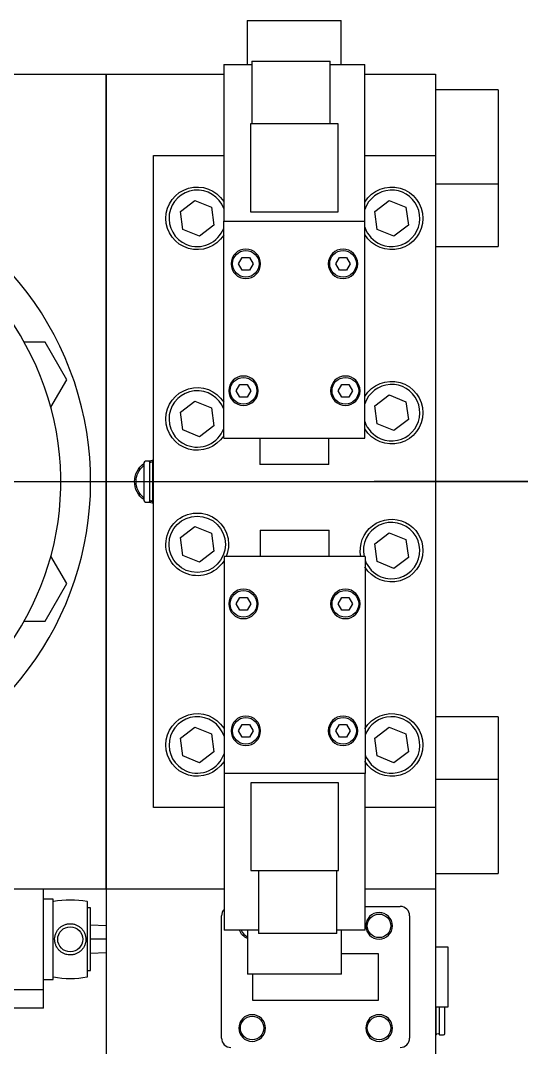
# Model space of a CAD drawing. Header units: millimetres. Extents: x 10462777 to 22643323, y 453826 to 1389191.
# Drawn here: x 11271925.9 to 11272080.6, y 577840.2 to 578157.5 of the extents above; entities that cross this region are included whole.
import ezdxf

# ---------------------------------------------------------------- set-up
doc = ezdxf.new("R2010")
doc.units = ezdxf.units.MM
doc.header["$LTSCALE"] = 200
doc.header["$MEASUREMENT"] = 0
for name, pattern in [('CENTER', [2, 1.25, -0.25, 0.25, -0.25]), ('CENTER2', [1.125, 0.75, -0.125, 0.125, -0.125]), ('PHANTOM', [2.5, 1.25, -0.25, 0.25, -0.25, 0.25, -0.25])]:
    doc.linetypes.add(name, pattern=pattern)
doc.layers.get('0').update_dxf_attribs({"linetype": 'CONTINUOUS'})
doc.layers.add('1', color=1, linetype='CENTER')
doc.layers.add('11', color=6, linetype='PHANTOM')

# ---------------------------------------------------------------- blocks, each defined once
blk = doc.blocks.new('A$C0AF778BD')
at = {"layer": '1', "color": 1, "linetype": 'CENTER2'}
blk.add_line((1181.22, 595.13, 0), (0, 595.13, 0), dxfattribs=at)

msp = doc.modelspace()

# ---------------------------------------------------------------- linework, layer by layer
at = {"layer": '1', "color": 252, "linetype": 'Continuous'}
for p, q in [((11271686.05014, 578140.93695), (11271952.36035, 578140.93695)), ((11271952.36035, 578140.93695), (11271952.36035, 577889.15276)), ((11271952.36035, 578140.93695), (11271988.62748, 578140.93695)), ((11271952.36035, 577889.15276), (11271952.36035, 578140.93695)), ((11272032.20461, 578140.93695), (11272054.04243, 578140.93695)), ((11272054.04243, 578140.93695), (11272054.04243, 578115.75459)), ((11271966.88636, 578115.75853), (11271988.62771, 578115.75853)), ((11271966.88636, 577914.33117), (11271966.88636, 578115.75853)), ((11272032.20438, 578115.75853), (11272054.04243, 578115.75853)), ((11272054.04243, 578115.75853), (11272054.04243, 577914.33117)), ((11271988.7244, 577914.33117), (11271966.88636, 577914.33117)), ((11272054.04243, 577914.33117), (11272032.30107, 577914.33117)), ((11272054.04243, 577914.33511), (11272054.04243, 577889.15276)), ((11271952.36035, 577889.15276), (11271894.48781, 577889.15276)), ((11271952.36035, 577889.15276), (11271952.36035, 577831.04871)), ((11271988.7244, 577889.15276), (11271952.36035, 577889.15276)), ((11272054.04243, 577889.15276), (11272032.30153, 577889.15276)), ((11272054.04243, 577889.15276), (11272054.04243, 577831.04871))]:
    msp.add_line(p, q, dxfattribs=at)
at = {"layer": '1', "color": 152, "linetype": 'Continuous'}
for p in [(11270918.81044, 578015.04485), (11271079.14226, 578015.04485)]:
    msp.add_line(p, (11272332.4895, 578015.04485), dxfattribs=at)
at = {"layer": '1', "color": 60, "linetype": 'Continuous'}
for p, q in [((11272032.30107, 577883.82655), (11272043.14792, 577883.82655)), ((11271987.94907, 577843.15372), (11271987.94907, 577880.92135)), ((11272046.05312, 577880.92135), (11272046.05312, 577843.15372)), ((11272025.03882, 577869.30054), (11272036.36911, 577869.30054)), ((11272036.36911, 577869.30054), (11272036.36911, 577854.77453)), ((11271997.63308, 577854.77453), (11271997.63308, 577862.90909)), ((11272036.36911, 577854.77453), (11271997.63308, 577854.77453))]:
    msp.add_line(p, q, dxfattribs=at)
at = {"layer": '1', "color": 60, "linetype": 'Continuous', "extrusion": (0, 0, -1)}
for centre in [(-11272036.61121, 577877.82247), (-11271997.39098, 577846.2526), (-11272036.61121, 577846.2526)]:
    msp.add_circle(centre, 4.1157, dxfattribs=at)
at = {"layer": '1', "color": 60, "linetype": 'Continuous'}
for centre in [(11272036.61121, 577877.82247), (11271997.39098, 577846.2526), (11272036.61121, 577846.2526)]:
    msp.add_circle(centre, 3.6315, dxfattribs=at)
at = {"layer": '1', "color": 252, "linetype": 'Continuous', "extrusion": (0, 0, -1)}
for centre, radius, start, end in [((-11271980.44397, 578096.39051), 9.68401, 212.3268694, 147.6730909), ((-11272040.48482, 578096.39051), 9.68401, 31.2412488, 180), ((-11272040.48482, 578096.39051), 9.68401, 180, 328.7587512), ((-11272040.48482, 578036.34967), 9.68401, 31.2412488, 180), ((-11271980.44397, 578034.41287), 9.68401, 212.3268694, 147.6730909), ((-11272040.48482, 578036.34967), 9.68401, 180, 328.7587512), ((-11271967.85476, 578015.04485), 6.77881, 304.8469073, 55.1531512), ((-11271967.85476, 578015.04485), 6.77881, 68.214379, 81.7875036), ((-11271967.85476, 578015.04485), 6.77881, 278.2124731, 291.7855977), ((-11271980.44397, 577995.67684), 9.68401, 212.3268694, 180), ((-11272040.48482, 577993.74004), 9.68401, 349.0425061, 180), ((-11271980.44397, 577995.67684), 9.68401, 180, 202.9499964), ((-11272040.48482, 577993.74004), 9.68401, 180, 328.7587512), ((-11271980.44397, 577933.69919), 9.68401, 212.3268694, 147.6730909), ((-11272040.48482, 577933.69919), 9.68401, 31.2412488, 180), ((-11272040.48482, 577933.69919), 9.68401, 180, 328.7587512)]:
    msp.add_arc(centre, radius, start, end, dxfattribs=at)
at = {"layer": '1', "color": 60, "linetype": 'Continuous'}
for centre, radius, start, end in [((11272043.14792, 577880.92135), 2.9052, 0, 90), ((11271990.85428, 577880.92135), 2.9052, 137.1656752, 180), ((11271997.39098, 577877.82247), 3.6315, 201.920581, 247.2523907), ((11271990.85428, 577843.15372), 2.9052, 180, 270), ((11272043.14792, 577843.15372), 2.9052, 270, 0)]:
    msp.add_arc(centre, radius, start, end, dxfattribs=at)
at = {"layer": '1', "color": 60, "linetype": 'Continuous', "extrusion": (0, 0, -1)}
msp.add_arc((-11271997.39098, 577877.82247), 4.1157, 289.9461947, 340.7624282, dxfattribs=at)
at = {"layer": '11', "color": 60, "linetype": 'Continuous'}
for p, q in [((11271995.88996, 578157.4966), (11271995.88996, 578143.93899)), ((11271995.88996, 578157.4966), (11272024.94198, 578157.4966)), ((11272024.94198, 578143.93899), (11272024.94198, 578157.4966)), ((11271988.62696, 578143.93899), (11271988.62696, 578095.51895)), ((11271988.62696, 578143.93899), (11271997.34367, 578143.93899)), ((11271997.34256, 578144.90739), (11271997.34256, 578125.53938)), ((11271997.34256, 578144.90739), (11272021.55258, 578144.90739)), ((11272021.55164, 578143.93899), (11272032.20499, 578143.93899)), ((11272021.55258, 578125.53938), (11272021.55258, 578144.90739)), ((11272032.20499, 578095.51895), (11272032.20499, 578143.93899)), ((11272073.41044, 578136.09494), (11272054.04243, 578136.09494)), ((11272073.41044, 578136.09494), (11272073.41044, 578107.04292)), ((11271996.85836, 578125.53938), (11271996.85836, 578098.42416)), ((11272023.97358, 578125.53938), (11271996.85836, 578125.53938)), ((11272023.97358, 578098.42416), (11272023.97358, 578125.53938)), ((11272054.04243, 578107.04292), (11272073.41044, 578107.04292)), ((11272073.41044, 578107.04244), (11272073.41044, 578087.67491)), ((11271975.27904, 578098.53143), (11271979.71559, 578101.93393)), ((11271979.71559, 578101.93393), (11271984.88052, 578099.79301)), ((11271984.88052, 578099.79301), (11271985.6089, 578094.2496)), ((11272035.31989, 578098.53143), (11272039.75644, 578101.93393)), ((11272039.75644, 578101.93393), (11272044.92137, 578099.79301)), ((11272044.92137, 578099.79301), (11272045.64974, 578094.2496)), ((11271976.00742, 578092.98801), (11271975.27904, 578098.53143)), ((11271996.85836, 578098.42416), (11272023.97358, 578098.42416)), ((11272036.04826, 578092.98801), (11272035.31989, 578098.53143)), ((11271981.17234, 578090.8471), (11271976.00742, 578092.98801)), ((11271985.6089, 578094.2496), (11271981.17234, 578090.8471)), ((11271988.62696, 578028.50562), (11271988.62696, 578095.51895)), ((11271988.62696, 578095.51895), (11272032.20499, 578095.51895)), ((11272032.20499, 578028.50562), (11272032.20499, 578095.51895)), ((11272041.21319, 578090.8471), (11272036.04826, 578092.98801)), ((11272045.64974, 578094.2496), (11272041.21319, 578090.8471)), ((11272054.04243, 578087.67491), (11272073.41044, 578087.67491)), ((11271993.21775, 578082.3487), (11271994.33597, 578084.2855)), ((11271994.33597, 578084.2855), (11271996.57239, 578084.2855)), ((11271996.57239, 578084.2855), (11271997.69061, 578082.3487)), ((11272023.23818, 578082.3487), (11272024.35639, 578084.2855)), ((11272024.35639, 578084.2855), (11272026.59282, 578084.2855)), ((11272026.59282, 578084.2855), (11272027.71103, 578082.3487)), ((11271994.33597, 578080.4119), (11271993.21775, 578082.3487)), ((11271996.57239, 578080.4119), (11271994.33597, 578080.4119)), ((11271997.69061, 578082.3487), (11271996.57239, 578080.4119)), ((11272024.35639, 578080.4119), (11272023.23818, 578082.3487)), ((11272026.59282, 578080.4119), (11272024.35639, 578080.4119)), ((11272027.71103, 578082.3487), (11272026.59282, 578080.4119)), ((11271933.43582, 578058.16589), (11271926.97626, 578058.16589)), ((11271940.1451, 578046.54508), (11271933.43582, 578058.16589)), ((11271935.24377, 578038.05572), (11271940.1451, 578046.54508)), ((11271992.49145, 578043.12847), (11271993.60967, 578045.06527)), ((11271993.60967, 578045.06527), (11271995.84609, 578045.06527)), ((11271995.84609, 578045.06527), (11271996.96431, 578043.12847)), ((11272023.96448, 578043.12847), (11272025.08269, 578045.06527)), ((11272025.08269, 578045.06527), (11272027.31912, 578045.06527)), ((11272027.31912, 578045.06527), (11272028.43733, 578043.12847)), ((11271993.60967, 578041.19167), (11271992.49145, 578043.12847)), ((11271996.96431, 578043.12847), (11271995.84609, 578041.19167)), ((11272025.08269, 578041.19167), (11272023.96448, 578043.12847)), ((11272028.43733, 578043.12847), (11272027.31912, 578041.19167)), ((11272035.31989, 578038.49058), (11272039.75644, 578041.89308)), ((11272039.75644, 578041.89308), (11272044.92137, 578039.75217)), ((11271975.27904, 578036.55378), (11271979.71559, 578039.95628)), ((11271979.71559, 578039.95628), (11271984.88052, 578037.81537)), ((11271995.84609, 578041.19167), (11271993.60967, 578041.19167)), ((11272027.31912, 578041.19167), (11272025.08269, 578041.19167)), ((11272044.92137, 578039.75217), (11272045.64974, 578034.20875)), ((11271976.00742, 578031.01037), (11271975.27904, 578036.55378)), ((11271984.88052, 578037.81537), (11271985.6089, 578032.27195)), ((11272036.04826, 578032.94717), (11272035.31989, 578038.49058)), ((11272041.21319, 578030.80625), (11272036.04826, 578032.94717)), ((11272045.64974, 578034.20875), (11272041.21319, 578030.80625)), ((11271981.17234, 578028.86945), (11271976.00742, 578031.01037)), ((11271985.6089, 578032.27195), (11271981.17234, 578028.86945)), ((11271988.62696, 578028.50562), (11272032.20499, 578028.50562)), ((11271999.76356, 578028.50562), (11271999.76356, 578020.37106)), ((11272021.06838, 578020.37106), (11272021.06838, 578028.50562)), ((11272021.06838, 578020.37106), (11271999.76356, 578020.37106)), ((11271975.27904, 577997.81775), (11271979.71559, 578001.22025)), ((11271979.71559, 578001.22025), (11271984.88052, 577999.07934)), ((11271976.00742, 577992.27434), (11271975.27904, 577997.81775)), ((11271984.88052, 577999.07934), (11271985.6089, 577993.53592)), ((11271999.8604, 578000.03464), (11271999.8604, 577991.90007)), ((11271999.8604, 578000.03464), (11272021.16522, 578000.03464)), ((11272021.16522, 577991.90007), (11272021.16522, 578000.03464)), ((11272035.31989, 577995.88095), (11272039.75644, 577999.28345)), ((11272039.75644, 577999.28345), (11272044.92137, 577997.14254)), ((11272036.04826, 577990.33754), (11272035.31989, 577995.88095)), ((11272044.92137, 577997.14254), (11272045.64974, 577991.59912)), ((11271940.1451, 577983.54462), (11271935.24377, 577992.03399)), ((11271981.17234, 577990.13342), (11271976.00742, 577992.27434)), ((11271985.6089, 577993.53592), (11271981.17234, 577990.13342)), ((11272032.30183, 577991.90007), (11271988.7238, 577991.90007)), ((11271988.7238, 577991.90007), (11271988.7238, 577924.88674)), ((11272032.30183, 577991.90007), (11272032.30183, 577924.88674)), ((11272045.64974, 577991.59912), (11272041.21319, 577988.19662)), ((11272041.21319, 577988.19662), (11272036.04826, 577990.33754)), ((11271933.43582, 577971.92381), (11271940.1451, 577983.54462)), ((11271992.49145, 577977.27722), (11271993.60967, 577979.21402)), ((11271993.60967, 577979.21402), (11271995.84609, 577979.21402)), ((11271995.84609, 577979.21402), (11271996.96431, 577977.27722)), ((11272023.96448, 577977.27722), (11272025.08269, 577979.21402)), ((11272025.08269, 577979.21402), (11272027.31912, 577979.21402)), ((11272027.31912, 577979.21402), (11272028.43733, 577977.27722)), ((11271993.60967, 577975.34042), (11271992.49145, 577977.27722)), ((11271995.84609, 577975.34042), (11271993.60967, 577975.34042)), ((11271996.96431, 577977.27722), (11271995.84609, 577975.34042)), ((11272025.08269, 577975.34042), (11272023.96448, 577977.27722)), ((11272027.31912, 577975.34042), (11272025.08269, 577975.34042)), ((11272028.43733, 577977.27722), (11272027.31912, 577975.34042)), ((11271926.97626, 577971.92381), (11271933.43582, 577971.92381)), ((11272073.41044, 577942.4148), (11272054.04243, 577942.4148)), ((11272073.41044, 577942.4148), (11272073.41044, 577923.04778)), ((11271975.27904, 577935.84011), (11271979.71559, 577939.24261)), ((11271979.71559, 577939.24261), (11271984.88052, 577937.10169)), ((11271993.21775, 577938.05699), (11271994.33597, 577939.99379)), ((11271994.33597, 577936.12019), (11271993.21775, 577938.05699)), ((11271994.33597, 577939.99379), (11271996.57239, 577939.99379)), ((11271996.57239, 577939.99379), (11271997.69061, 577938.05699)), ((11271997.69061, 577938.05699), (11271996.57239, 577936.12019)), ((11272023.23818, 577938.05699), (11272024.35639, 577939.99379)), ((11272024.35639, 577936.12019), (11272023.23818, 577938.05699)), ((11272024.35639, 577939.99379), (11272026.59282, 577939.99379)), ((11272026.59282, 577939.99379), (11272027.71103, 577938.05699)), ((11272027.71103, 577938.05699), (11272026.59282, 577936.12019)), ((11272035.31989, 577935.84011), (11272039.75644, 577939.24261)), ((11272039.75644, 577939.24261), (11272044.92137, 577937.10169)), ((11271976.00742, 577930.29669), (11271975.27904, 577935.84011)), ((11271984.88052, 577937.10169), (11271985.6089, 577931.55827)), ((11271996.57239, 577936.12019), (11271994.33597, 577936.12019)), ((11272026.59282, 577936.12019), (11272024.35639, 577936.12019)), ((11272036.04826, 577930.29669), (11272035.31989, 577935.84011)), ((11272044.92137, 577937.10169), (11272045.64974, 577931.55827)), ((11271985.6089, 577931.55827), (11271981.17234, 577928.15577)), ((11272045.64974, 577931.55827), (11272041.21319, 577928.15577)), ((11271981.17234, 577928.15577), (11271976.00742, 577930.29669)), ((11272041.21319, 577928.15577), (11272036.04826, 577930.29669)), ((11271988.7238, 577924.88674), (11271988.7238, 577876.46671)), ((11272032.30183, 577924.88674), (11271988.7238, 577924.88674)), ((11272032.30183, 577876.46671), (11272032.30183, 577924.88674)), ((11272024.07042, 577921.98154), (11271996.9552, 577921.98154)), ((11271996.9552, 577921.98154), (11271996.9552, 577894.86632)), ((11272024.07042, 577894.86632), (11272024.07042, 577921.98154)), ((11272073.41044, 577923.04678), (11272054.04243, 577923.04678)), ((11272073.41044, 577923.04678), (11272073.41044, 577893.99476)), ((11271996.9552, 577894.86632), (11272024.07042, 577894.86632)), ((11271999.3762, 577894.86632), (11271999.3762, 577875.4983)), ((11272023.58622, 577875.4983), (11272023.58622, 577894.86632)), ((11272054.04243, 577893.99476), (11272073.41044, 577893.99476)), ((11271932.99233, 577858.16393), (11271932.99233, 577889.15276)), ((11271935.89753, 577886.05387), (11271932.99233, 577886.05387)), ((11271935.89753, 577873.65834), (11271935.89753, 577886.05387)), ((11271936.01075, 577885.29911), (11271935.89753, 577885.27915)), ((11271946.54994, 577885.27915), (11271946.43673, 577885.29911)), ((11271946.54994, 577873.65834), (11271946.54994, 577885.27915)), ((11271947.51834, 577883.34235), (11271946.54994, 577883.34235)), ((11271947.51834, 577873.65834), (11271947.51834, 577883.34235)), ((11271952.36035, 577877.84706), (11271947.51834, 577878.01615)), ((11271999.33855, 577876.46671), (11271988.7238, 577876.46671)), ((11271995.9868, 577876.46671), (11271995.9868, 577862.90909)), ((11272023.58622, 577875.4983), (11271999.3762, 577875.4983)), ((11272032.30183, 577876.46671), (11272023.58682, 577876.46671)), ((11272025.03882, 577862.90909), (11272025.03882, 577876.46671)), ((11271935.89753, 577861.26281), (11271935.89753, 577873.65834)), ((11271946.54994, 577862.03753), (11271946.54994, 577873.65834)), ((11271952.36035, 577873.65834), (11271947.51834, 577873.65834)), ((11271947.51834, 577863.97434), (11271947.51834, 577873.65834)), ((11272057.91603, 577871.23734), (11272054.04243, 577871.23734)), ((11272057.91603, 577870.54022), (11272057.91603, 577871.23734)), ((11271952.36035, 577869.46963), (11271947.51834, 577869.30054)), ((11272057.91603, 577852.83773), (11272057.91603, 577870.54022)), ((11271932.99233, 577861.26281), (11271935.89753, 577861.26281)), ((11271935.89753, 577862.03753), (11271936.01075, 577862.01757)), ((11271946.43673, 577862.01757), (11271946.54994, 577862.03753)), ((11271946.54994, 577863.97434), (11271947.51834, 577863.97434)), ((11272025.03882, 577862.90909), (11271995.9868, 577862.90909)), ((11271916.34931, 577858.16393), (11271932.99233, 577858.16393)), ((11271932.99233, 577852.35353), (11271932.99233, 577858.16393)), ((11271932.99233, 577852.35353), (11271923.30833, 577852.35353)), ((11272054.0425, 577852.83773), (11272057.91603, 577852.83773))]:
    msp.add_line(p, q, dxfattribs=at)
at = {"layer": '11', "color": 252, "linetype": 'Continuous'}
for p, q in [((11271963.98116, 578020.85526), (11271963.98116, 578009.23445)), ((11271965.67997, 578021.33946), (11271964.46536, 578021.33946)), ((11271965.67997, 578021.33946), (11271965.67997, 578008.75025)), ((11271966.88637, 578021.33946), (11271966.64015, 578021.33946)), ((11271966.64015, 578021.33946), (11271966.64015, 578008.75025)), ((11271964.46536, 578008.75025), (11271965.67997, 578008.75025)), ((11271966.64015, 578008.75025), (11271966.88637, 578008.75025)), ((11272054.28863, 577844.12212), (11272054.28863, 577852.83812)), ((11272055.24882, 577844.12212), (11272055.24882, 577852.83812)), ((11272056.94763, 577844.60632), (11272056.94763, 577852.83791)), ((11272054.04241, 577844.12212), (11272054.28863, 577844.12212)), ((11272055.24882, 577844.12212), (11272056.46343, 577844.12212))]:
    msp.add_line(p, q, dxfattribs=at)
at = {"layer": '11', "color": 60, "linetype": 'Continuous', "extrusion": (0, 0, -1)}
for centre in [(-11271995.45418, 578082.3487), (-11272025.4746, 578082.3487), (-11271994.72788, 578043.12847), (-11272026.2009, 578043.12847), (-11271994.72788, 577977.27722), (-11272026.2009, 577977.27722), (-11271995.45418, 577938.05699), (-11272025.4746, 577938.05699)]:
    msp.add_circle(centre, 4.55148, dxfattribs=at)
at = {"layer": '11', "color": 60, "linetype": 'Continuous'}
for centre, radius in [((11271995.45418, 578082.3487), 4.1157), ((11272025.4746, 578082.3487), 4.1157), ((11271994.72788, 578043.12847), 4.1157), ((11272026.2009, 578043.12847), 4.1157), ((11271980.44397, 577995.67684), 8.71561), ((11271994.72788, 577977.27722), 4.1157), ((11272026.2009, 577977.27722), 4.1157), ((11271995.45418, 577938.05699), 4.1157), ((11272025.4746, 577938.05699), 4.1157), ((11271941.22374, 577873.65834), 3.8736)]:
    msp.add_circle(centre, radius, dxfattribs=at)
for centre, radius, start, end in [((11271850.67827, 578015.04485), 96.84007, 302.3437514, 90), ((11271850.67827, 578015.04485), 87.64027, 304.1999997, 90), ((11271980.44397, 578096.39051), 8.71561, 20.1342325, 247.4854772), ((11272040.48482, 578096.39051), 8.71561, 247.4854772, 161.8054464), ((11271980.44397, 578096.39051), 8.71561, 247.4854772, 339.8591972), ((11272040.48482, 578096.39051), 8.71561, 198.1879976, 247.4854772), ((11272040.48482, 578036.34967), 8.71561, 247.4854772, 161.8054464), ((11271980.44397, 578034.41287), 8.71561, 20.1342325, 247.4854772), ((11272040.48482, 578036.34967), 8.71561, 198.1879976, 247.4854772), ((11271980.44397, 578034.41287), 8.71561, 247.4854772, 339.8591972), ((11272040.48482, 577993.74004), 8.71561, 247.4854772, 192.1804857), ((11272040.48482, 577993.74004), 8.71561, 200.1286055, 247.4854772), ((11271980.44397, 577933.69919), 8.71561, 18.1936245, 247.4854772), ((11272040.48482, 577933.69919), 8.71561, 247.4854772, 159.8648384), ((11271980.44397, 577933.69919), 8.71561, 247.4854772, 341.7998689), ((11272040.48482, 577933.69919), 8.71561, 200.1286055, 247.4854772), ((11271941.22374, 577855.73477), 30.02042, 79.9999999, 100.0000001), ((11271941.22374, 577891.58192), 30.02042, 259.9999999, 280.0000001)]:
    msp.add_arc(centre, radius, start, end, dxfattribs=at)
at = {"layer": '11', "color": 252, "linetype": 'Continuous', "extrusion": (0, 0, -1)}
for centre, radius, start, end in [((-11271967.85476, 578015.04485), 6.2946, 307.9709412, 52.0221924), ((-11271966.16006, 578021.4024), 0.4842, 187.4695923, 352.5304077), ((-11271967.85476, 578015.04485), 6.2946, 71.5859685, 78.5609804), ((-11271966.16006, 578008.6873), 0.4842, 7.4695923, 172.5304077), ((-11271967.85476, 578015.04485), 6.2946, 281.4321532, 288.4071651), ((-11272054.76873, 577844.05917), 0.4842, 7.4695923, 172.5304077)]:
    msp.add_arc(centre, radius, start, end, dxfattribs=at)
at = {"layer": '11', "color": 252, "linetype": 'Continuous'}
for centre, start, end in [((11271964.46536, 578020.85526), 90, 180), ((11271964.46536, 578009.23445), 180, 270), ((11272056.46343, 577844.60632), 270, 0)]:
    msp.add_arc(centre, 0.4842, start, end, dxfattribs=at)
at = {"layer": '11', "color": 60, "linetype": 'Continuous'}
msp.add_open_spline([(11271937.90349, 577877.16027), (11271937.67377, 577876.94119), (11271937.46922, 577876.70328), (11271937.19843, 577876.31896), (11271937.11421, 577876.18625), (11271936.95817, 577875.91131), (11271936.8862, 577875.76858), (11271936.69374, 577875.33517), (11271936.59474, 577875.03663), (11271936.45517, 577874.42025), (11271936.41516, 577874.10009), (11271936.39875, 577873.46825), (11271936.42119, 577873.15335), (11271936.52881, 577872.52567), (11271936.61356, 577872.2183), (11271936.83877, 577871.63077), (11271936.98117, 577871.3458), (11271937.31818, 577870.8106), (11271937.51035, 577870.56303), (11271937.94139, 577870.10673), (11271938.1828, 577869.89676), (11271938.69473, 577869.53309), (11271938.96672, 577869.37714), (11271939.39961, 577869.1828), (11271939.54876, 577869.12453), (11271939.84909, 577869.02403), (11271940.00093, 577868.98146), (11271940.46141, 577868.87633), (11271940.77576, 577868.83615), (11271941.41513, 577868.81907), (11271941.73036, 577868.84228), (11271942.35228, 577868.94968), (11271942.66224, 577869.03544), (11271943.25153, 577869.2633), (11271943.53196, 577869.40476), (11271944.06488, 577869.74265), (11271944.31601, 577869.93916), (11271944.76954, 577870.37137), (11271944.97505, 577870.609), (11271945.3411, 577871.12822), (11271945.49596, 577871.40169), (11271945.68758, 577871.8322), (11271945.74462, 577871.97911), (11271945.84468, 577872.27998), (11271945.88774, 577872.43449), (11271945.9927, 577872.89843), (11271946.03186, 577873.21128), (11271946.04893, 577873.84407), (11271946.02584, 577874.16599), (11271945.91907, 577874.78861), (11271945.83588, 577875.09275), (11271945.60867, 577875.68653), (11271945.46652, 577875.97015), (11271945.13253, 577876.50135), (11271944.93788, 577876.75291), (11271944.50443, 577877.21164), (11271944.26814, 577877.41711), (11271943.75653, 577877.78126), (11271943.47831, 577877.94073), (11271942.9039, 577878.19843), (11271942.60587, 577878.29861), (11271942.14199, 577878.40488), (11271941.98381, 577878.43293), (11271941.6687, 577878.47277), (11271941.51107, 577878.48478), (11271941.03797, 577878.49755), (11271940.72101, 577878.47506), (11271940.09184, 577878.36644), (11271939.78789, 577878.28201), (11271939.20019, 577878.05529), (11271938.91401, 577877.9111), (11271938.38136, 577877.57312), (11271938.13321, 577877.37934), (11271937.90349, 577877.16027)], degree=3, knots=[0, 0, 0, 0, 0.03125, 0.03125, 0.046875, 0.046875, 0.0625, 0.0625, 0.09375, 0.09375, 0.125, 0.125, 0.15625, 0.15625, 0.1875, 0.1875, 0.21875, 0.21875, 0.25, 0.25, 0.28125, 0.28125, 0.3125, 0.3125, 0.328125, 0.328125, 0.34375, 0.34375, 0.375, 0.375, 0.40625, 0.40625, 0.4375, 0.4375, 0.46875, 0.46875, 0.5, 0.5, 0.53125, 0.53125, 0.5625, 0.5625, 0.578125, 0.578125, 0.59375, 0.59375, 0.625, 0.625, 0.65625, 0.65625, 0.6875, 0.6875, 0.71875, 0.71875, 0.75, 0.75, 0.78125, 0.78125, 0.8125, 0.8125, 0.84375, 0.84375, 0.859375, 0.859375, 0.875, 0.875, 0.90625, 0.90625, 0.9375, 0.9375, 0.96875, 0.96875, 1, 1, 1, 1], dxfattribs=at)

# ---------------------------------------------------------------- block references
at = {"ltscale": 10}
msp.add_blockref('A$C0AF778BD', (11272035.09902, 577419.91217, 0), dxfattribs=at)

doc.saveas('drawing.dxf')
